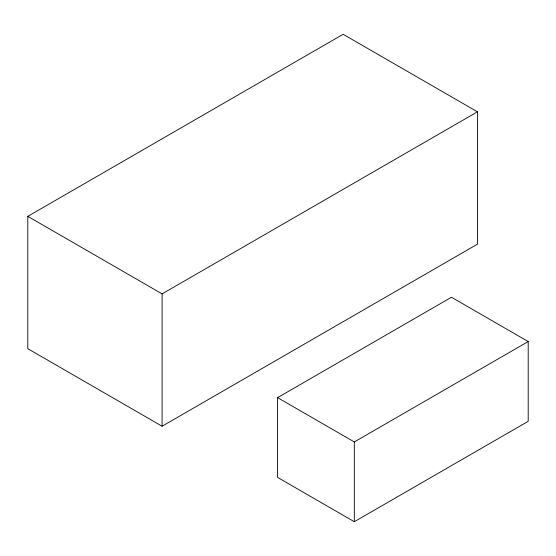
<?xml version="1.0" encoding="UTF-8"?>
<svg xmlns="http://www.w3.org/2000/svg" width="556" height="556" viewBox="0 0 556 556"><rect width="100%" height="100%" fill="white"/><g stroke="black" fill="none" stroke-linecap="round" stroke-linejoin="round"><path stroke-width="0.83" d="M27.8 216.347L343.142 34.284L477.444 111.819L477.444 244.167L162.095 426.23L27.8 348.695L27.8 216.347L162.095 293.888L477.444 111.819M277.583 397.644L451.465 297.251L528.2 341.558L528.2 421.323L354.318 521.716L277.583 477.409L277.583 397.644L354.318 441.95L528.2 341.558M354.318 441.95L354.318 521.716M162.095 293.888L162.095 426.23"/></g></svg>
